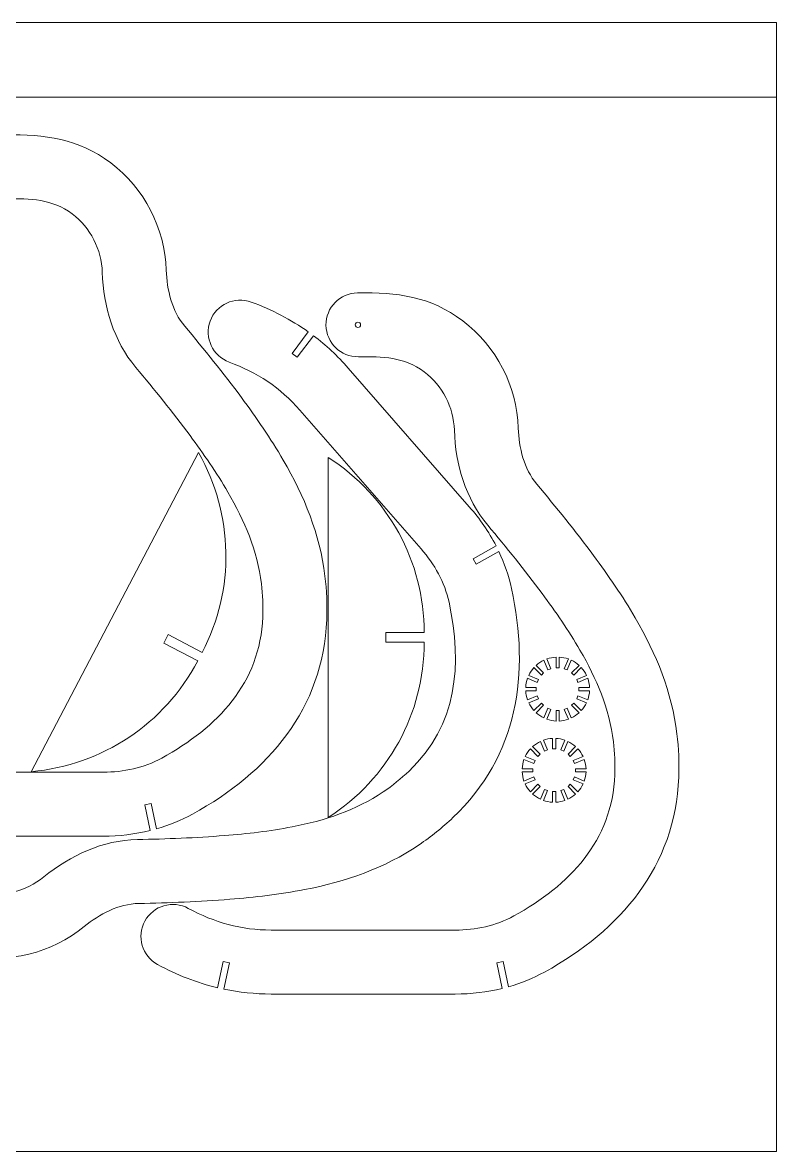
# Model space of a CAD drawing. Header units: millimetres. Extents: x -2039 to 2031, y -1914 to 1914.
# Drawn here: x 617 to 2031, y -1914 to 204 of the extents above; entities that cross this region are included whole.
import ezdxf

# ---------------------------------------------------------------- set-up
doc = ezdxf.new("R2010")
doc.units = ezdxf.units.MM
doc.header["$MEASUREMENT"] = 0
doc.layers.add('Camada 1', color=7, linetype='Continuous')

msp = doc.modelspace()

# ---------------------------------------------------------------- linework, layer by layer
at = {"layer": 'Camada 1', "color": 142, "lineweight": 20}
for points in [[(-1848.1343, 63.9714), (2030.9509, 63.9714), (2030.9509, 204.1258), (-1848.1343, 204.1258), (-1848.1343, 63.9714)], [(-1848.1343, -1914.3924), (2030.9509, -1914.3924), (2030.9509, 63.9714), (-1848.1343, 63.9714), (-1848.1343, -1914.3924)]]:
    msp.add_lwpolyline(points, close=True, dxfattribs=at)
at = {"layer": 'Camada 1', "color": 230, "lineweight": 9}
for points, knots in [([(931.0644, -571.048), (956.3384, -605.158), (980.6624, -640.3986), (1001.9822, -677.1348), (1001.9822, -677.1348), (1033.2186, -730.9584), (1057.286, -786.936), (1064.9248, -849.1396), (1064.9248, -849.1396), (1067.4564, -869.7552), (1068.1508, -890.5666), (1067.3534, -911.3156), (1067.3534, -911.3156), (1062.581, -1035.5138), (982.4866, -1118.5692), (877.8106, -1176.2324), (877.8106, -1176.2324), (844.2456, -1194.7226), (806.2464, -1202.6528), (768.1196, -1202.6528), (768.1196, -1202.6528), (768.1196, -1202.6528), (422.574, -1202.6528), (422.574, -1202.6528), (422.574, -1202.6528), (367.2614, -1202.6528), (315.7272, -1188.4514), (267.2658, -1161.8856), (267.2658, -1161.8856), (238.2876, -1146), (201.6964, -1156.6786), (185.8108, -1185.657), (185.8108, -1185.657), (169.9252, -1214.6352), (180.6038, -1251.2264), (209.5822, -1267.112), (209.5822, -1267.112), (245.6764, -1286.8984), (283.3168, -1301.6274), (322.3322, -1310.9276), (322.3322, -1310.9276), (322.3322, -1310.9276), (332.7502, -1261.4172), (332.7502, -1261.4172), (332.7502, -1261.4172), (332.7502, -1261.4172), (344.493, -1263.8882), (344.493, -1263.8882), (344.493, -1263.8882), (344.493, -1263.8882), (334.0438, -1313.5472), (334.0438, -1313.5472), (334.0438, -1313.5472), (362.8462, -1319.5688), (392.3788, -1322.6528), (422.574, -1322.6528), (422.574, -1322.6528), (422.574, -1322.6528), (768.1196, -1322.6528), (768.1196, -1322.6528), (768.1196, -1322.6528), (797.9746, -1322.6528), (827.6376, -1319.2622), (856.362, -1312.175), (856.362, -1312.175), (856.362, -1312.175), (846.2016, -1263.8882), (846.2016, -1263.8882), (846.2016, -1263.8882), (846.2016, -1263.8882), (857.9444, -1261.4172), (857.9444, -1261.4172), (857.9444, -1261.4172), (857.9444, -1261.4172), (867.9762, -1309.0922), (867.9762, -1309.0922), (867.9762, -1309.0922), (891.3976, -1302.4306), (914.1148, -1293.2366), (935.7114, -1281.3396), (935.7114, -1281.3396), (1078.3314, -1202.774), (1180.8286, -1083.4244), (1187.265, -915.9232), (1187.265, -915.9232), (1188.309, -888.7546), (1187.3448, -861.5054), (1184.03, -834.5134), (1184.03, -834.5134), (1174.3626, -755.7892), (1145.3464, -685.0958), (1105.7704, -616.9018), (1105.7704, -616.9018), (1082.1924, -576.2744), (1055.4338, -537.3324), (1027.4814, -499.6076), (1027.4814, -499.6076), (993.5632, -453.8314), (957.5874, -409.4468), (920.9888, -365.795), (920.9888, -365.795), (896.8722, -337.0308), (887.5418, -297.2814), (886.2928, -260.4916), (886.2928, -260.4916), (883.5986, -181.1338), (845.48, -107.135), (782.1156, -59.2124), (782.1156, -59.2124), (720.896, -12.9116), (659.0984, -5.7526), (584.7592, -6.741), (584.7592, -6.741), (551.7154, -7.1802), (525.1228, -34.4894), (525.5622, -67.5332), (525.5622, -67.5332), (526.0014, -100.577), (553.3106, -127.1696), (586.3544, -126.7302), (586.3544, -126.7302), (631.4096, -126.1314), (672.4452, -126.7232), (709.7302, -154.922), (709.7302, -154.922), (744.2462, -181.0266), (764.895, -221.3554), (766.362, -264.5632), (766.362, -264.5632), (768.543, -328.8056), (787.2314, -393.036), (829.0328, -442.893), (829.0328, -442.893), (864.0846, -484.6998), (898.5798, -527.2066), (931.0644, -571.048)], [0, 0, 0, 0, 0.028571429, 0.028571429, 0.028571429, 0.028571429, 0.057142857, 0.057142857, 0.057142857, 0.057142857, 0.085714286, 0.085714286, 0.085714286, 0.085714286, 0.114285714, 0.114285714, 0.114285714, 0.114285714, 0.142857143, 0.142857143, 0.142857143, 0.142857143, 0.171428571, 0.171428571, 0.171428571, 0.171428571, 0.2, 0.2, 0.2, 0.2, 0.228571429, 0.228571429, 0.228571429, 0.228571429, 0.257142857, 0.257142857, 0.257142857, 0.257142857, 0.285714286, 0.285714286, 0.285714286, 0.285714286, 0.314285714, 0.314285714, 0.314285714, 0.314285714, 0.342857143, 0.342857143, 0.342857143, 0.342857143, 0.371428571, 0.371428571, 0.371428571, 0.371428571, 0.4, 0.4, 0.4, 0.4, 0.428571429, 0.428571429, 0.428571429, 0.428571429, 0.457142857, 0.457142857, 0.457142857, 0.457142857, 0.485714286, 0.485714286, 0.485714286, 0.485714286, 0.514285714, 0.514285714, 0.514285714, 0.514285714, 0.542857143, 0.542857143, 0.542857143, 0.542857143, 0.571428571, 0.571428571, 0.571428571, 0.571428571, 0.6, 0.6, 0.6, 0.6, 0.628571429, 0.628571429, 0.628571429, 0.628571429, 0.657142857, 0.657142857, 0.657142857, 0.657142857, 0.685714286, 0.685714286, 0.685714286, 0.685714286, 0.714285714, 0.714285714, 0.714285714, 0.714285714, 0.742857143, 0.742857143, 0.742857143, 0.742857143, 0.771428571, 0.771428571, 0.771428571, 0.771428571, 0.8, 0.8, 0.8, 0.8, 0.828571429, 0.828571429, 0.828571429, 0.828571429, 0.857142857, 0.857142857, 0.857142857, 0.857142857, 0.885714286, 0.885714286, 0.885714286, 0.885714286, 0.914285714, 0.914285714, 0.914285714, 0.914285714, 0.942857143, 0.942857143, 0.942857143, 0.942857143, 1, 1, 1, 1]), ([(995.9295, -1321.6411), (1038.2463, -1318.2411), (1080.7897, -1313.3818), (1122.4836, -1305.276), (1122.4836, -1305.276), (1183.5708, -1293.3997), (1241.5648, -1274.7069), (1293.442, -1239.5445), (1293.442, -1239.5445), (1310.6352, -1227.8909), (1326.7674, -1214.7247), (1341.8713, -1200.4759), (1341.8713, -1200.4759), (1432.2799, -1115.1866), (1442.1541, -1000.2266), (1416.7334, -883.4537), (1416.7334, -883.4537), (1408.5822, -846.0097), (1389.5604, -812.1719), (1364.4815, -783.4543), (1364.4815, -783.4543), (1364.4815, -783.4543), (1137.1898, -523.1847), (1137.1898, -523.1847), (1137.1898, -523.1847), (1100.8065, -481.5225), (1056.2119, -452.0476), (1004.3254, -433.0202), (1004.3254, -433.0202), (973.299, -421.6426), (957.2734, -387.0574), (968.6512, -356.0309), (968.6512, -356.0309), (980.0288, -325.0045), (1014.6139, -308.9789), (1045.6404, -320.3567), (1045.6404, -320.3567), (1084.2857, -334.5283), (1120.1387, -353.1912), (1152.8072, -376.4606), (1152.8072, -376.4606), (1152.8072, -376.4606), (1122.368, -416.8744), (1122.368, -416.8744), (1122.368, -416.8744), (1122.368, -416.8744), (1131.9533, -424.0938), (1131.9533, -424.0938), (1131.9533, -424.0938), (1131.9533, -424.0938), (1162.4839, -383.5588), (1162.4839, -383.5588), (1162.4839, -383.5588), (1185.965, -401.2923), (1207.7138, -421.5081), (1227.5754, -444.2515), (1227.5754, -444.2515), (1227.5754, -444.2515), (1454.8671, -704.5211), (1454.8671, -704.5211), (1454.8671, -704.5211), (1474.505, -727.0083), (1491.4628, -751.5811), (1505.0188, -777.8785), (1505.0188, -777.8785), (1505.0188, -777.8785), (1461.9653, -801.9875), (1461.9653, -801.9875), (1461.9653, -801.9875), (1461.9653, -801.9875), (1467.8283, -812.4577), (1467.8283, -812.4577), (1467.8283, -812.4577), (1467.8283, -812.4577), (1510.3364, -788.6543), (1510.3364, -788.6543), (1510.3364, -788.6543), (1520.7248, -810.6774), (1528.7426, -833.8359), (1533.9874, -857.9284), (1533.9874, -857.9284), (1568.6227, -1017.0302), (1546.1472, -1172.7378), (1424.2168, -1287.7641), (1424.2168, -1287.7641), (1404.4398, -1306.4213), (1383.2811, -1323.619), (1360.7699, -1338.8769), (1360.7699, -1338.8769), (1295.1148, -1383.3782), (1222.7814, -1408.0232), (1145.3847, -1423.0705), (1145.3847, -1423.0705), (1099.2745, -1432.0349), (1052.3417, -1437.4951), (1005.5404, -1441.2555), (1005.5404, -1441.2555), (948.7506, -1445.8183), (891.6555, -1447.916), (834.7027, -1449.0626), (834.7027, -1449.0626), (797.1738, -1449.818), (761.0967, -1468.9364), (732.5646, -1492.1951), (732.5646, -1492.1951), (671.019, -1542.3655), (590.2086, -1562.3287), (512.4331, -1546.1241), (512.4331, -1546.1241), (437.2899, -1530.4683), (391.2487, -1488.6305), (343.0946, -1431.9871), (343.0946, -1431.9871), (321.69, -1406.8092), (324.7676, -1368.8159), (349.9457, -1347.4115), (349.9457, -1347.4115), (375.1236, -1326.0068), (413.1169, -1329.0845), (434.5213, -1354.2626), (434.5213, -1354.2626), (463.7066, -1388.5926), (491.1445, -1419.1119), (536.9094, -1428.647), (536.9094, -1428.647), (579.2756, -1437.4739), (623.2341, -1426.4995), (656.7437, -1399.1834), (656.7437, -1399.1834), (706.5666, -1358.5691), (767.2386, -1330.3962), (832.2875, -1329.0868), (832.2875, -1329.0868), (886.8332, -1327.9888), (941.54, -1326.0111), (995.9295, -1321.6411)], [0, 0, 0, 0, 0.028571429, 0.028571429, 0.028571429, 0.028571429, 0.057142857, 0.057142857, 0.057142857, 0.057142857, 0.085714286, 0.085714286, 0.085714286, 0.085714286, 0.114285714, 0.114285714, 0.114285714, 0.114285714, 0.142857143, 0.142857143, 0.142857143, 0.142857143, 0.171428571, 0.171428571, 0.171428571, 0.171428571, 0.2, 0.2, 0.2, 0.2, 0.228571429, 0.228571429, 0.228571429, 0.228571429, 0.257142857, 0.257142857, 0.257142857, 0.257142857, 0.285714286, 0.285714286, 0.285714286, 0.285714286, 0.314285714, 0.314285714, 0.314285714, 0.314285714, 0.342857143, 0.342857143, 0.342857143, 0.342857143, 0.371428571, 0.371428571, 0.371428571, 0.371428571, 0.4, 0.4, 0.4, 0.4, 0.428571429, 0.428571429, 0.428571429, 0.428571429, 0.457142857, 0.457142857, 0.457142857, 0.457142857, 0.485714286, 0.485714286, 0.485714286, 0.485714286, 0.514285714, 0.514285714, 0.514285714, 0.514285714, 0.542857143, 0.542857143, 0.542857143, 0.542857143, 0.571428571, 0.571428571, 0.571428571, 0.571428571, 0.6, 0.6, 0.6, 0.6, 0.628571429, 0.628571429, 0.628571429, 0.628571429, 0.657142857, 0.657142857, 0.657142857, 0.657142857, 0.685714286, 0.685714286, 0.685714286, 0.685714286, 0.714285714, 0.714285714, 0.714285714, 0.714285714, 0.742857143, 0.742857143, 0.742857143, 0.742857143, 0.771428571, 0.771428571, 0.771428571, 0.771428571, 0.8, 0.8, 0.8, 0.8, 0.828571429, 0.828571429, 0.828571429, 0.828571429, 0.857142857, 0.857142857, 0.857142857, 0.857142857, 0.885714286, 0.885714286, 0.885714286, 0.885714286, 0.914285714, 0.914285714, 0.914285714, 0.914285714, 0.942857143, 0.942857143, 0.942857143, 0.942857143, 1, 1, 1, 1]), ([(1591.4646, -867.3814), (1616.7386, -901.4914), (1641.0626, -936.732), (1662.3824, -973.4682), (1662.3824, -973.4682), (1693.6188, -1027.2918), (1717.6862, -1083.2694), (1725.325, -1145.473), (1725.325, -1145.473), (1727.8566, -1166.0886), (1728.551, -1186.9), (1727.7536, -1207.649), (1727.7536, -1207.649), (1722.9812, -1331.8472), (1642.8868, -1414.9026), (1538.2108, -1472.5658), (1538.2108, -1472.5658), (1504.6458, -1491.056), (1466.6466, -1498.9862), (1428.5198, -1498.9862), (1428.5198, -1498.9862), (1428.5198, -1498.9862), (1082.9742, -1498.9862), (1082.9742, -1498.9862), (1082.9742, -1498.9862), (1027.6616, -1498.9862), (976.1274, -1484.7848), (927.666, -1458.219), (927.666, -1458.219), (898.6878, -1442.3334), (862.0966, -1453.012), (846.211, -1481.9904), (846.211, -1481.9904), (830.3254, -1510.9686), (841.004, -1547.5598), (869.9824, -1563.4454), (869.9824, -1563.4454), (906.0766, -1583.2318), (943.717, -1597.9608), (982.7324, -1607.261), (982.7324, -1607.261), (982.7324, -1607.261), (993.1504, -1557.7506), (993.1504, -1557.7506), (993.1504, -1557.7506), (993.1504, -1557.7506), (1004.8932, -1560.2216), (1004.8932, -1560.2216), (1004.8932, -1560.2216), (1004.8932, -1560.2216), (994.444, -1609.8806), (994.444, -1609.8806), (994.444, -1609.8806), (1023.2464, -1615.9022), (1052.779, -1618.9862), (1082.9742, -1618.9862), (1082.9742, -1618.9862), (1082.9742, -1618.9862), (1428.5198, -1618.9862), (1428.5198, -1618.9862), (1428.5198, -1618.9862), (1458.3748, -1618.9862), (1488.0378, -1615.5956), (1516.7622, -1608.5084), (1516.7622, -1608.5084), (1516.7622, -1608.5084), (1506.6018, -1560.2216), (1506.6018, -1560.2216), (1506.6018, -1560.2216), (1506.6018, -1560.2216), (1518.3446, -1557.7506), (1518.3446, -1557.7506), (1518.3446, -1557.7506), (1518.3446, -1557.7506), (1528.3764, -1605.4256), (1528.3764, -1605.4256), (1528.3764, -1605.4256), (1551.7978, -1598.764), (1574.515, -1589.57), (1596.1116, -1577.673), (1596.1116, -1577.673), (1738.7316, -1499.1074), (1841.2288, -1379.7578), (1847.6652, -1212.2566), (1847.6652, -1212.2566), (1848.7092, -1185.088), (1847.745, -1157.8388), (1844.4302, -1130.8468), (1844.4302, -1130.8468), (1834.7628, -1052.1226), (1805.7466, -981.4292), (1766.1706, -913.2352), (1766.1706, -913.2352), (1742.5926, -872.6078), (1715.834, -833.6658), (1687.8816, -795.941), (1687.8816, -795.941), (1653.9634, -750.1648), (1617.9876, -705.7802), (1581.389, -662.1284), (1581.389, -662.1284), (1557.2724, -633.3642), (1547.942, -593.6148), (1546.693, -556.825), (1546.693, -556.825), (1543.9988, -477.4672), (1505.8802, -403.4684), (1442.5158, -355.5458), (1442.5158, -355.5458), (1381.2962, -309.245), (1319.4986, -302.086), (1245.1594, -303.0744), (1245.1594, -303.0744), (1212.1156, -303.5136), (1185.523, -330.8228), (1185.9624, -363.8666), (1185.9624, -363.8666), (1186.4016, -396.9104), (1213.7108, -423.503), (1246.7546, -423.0636), (1246.7546, -423.0636), (1291.8098, -422.4648), (1332.8454, -423.0566), (1370.1304, -451.2554), (1370.1304, -451.2554), (1404.6464, -477.36), (1425.2952, -517.6888), (1426.7622, -560.8966), (1426.7622, -560.8966), (1428.9432, -625.139), (1447.6316, -689.3694), (1489.433, -739.2264), (1489.433, -739.2264), (1524.4848, -781.0332), (1558.98, -823.54), (1591.4646, -867.3814)], [0, 0, 0, 0, 0.028571429, 0.028571429, 0.028571429, 0.028571429, 0.057142857, 0.057142857, 0.057142857, 0.057142857, 0.085714286, 0.085714286, 0.085714286, 0.085714286, 0.114285714, 0.114285714, 0.114285714, 0.114285714, 0.142857143, 0.142857143, 0.142857143, 0.142857143, 0.171428571, 0.171428571, 0.171428571, 0.171428571, 0.2, 0.2, 0.2, 0.2, 0.228571429, 0.228571429, 0.228571429, 0.228571429, 0.257142857, 0.257142857, 0.257142857, 0.257142857, 0.285714286, 0.285714286, 0.285714286, 0.285714286, 0.314285714, 0.314285714, 0.314285714, 0.314285714, 0.342857143, 0.342857143, 0.342857143, 0.342857143, 0.371428571, 0.371428571, 0.371428571, 0.371428571, 0.4, 0.4, 0.4, 0.4, 0.428571429, 0.428571429, 0.428571429, 0.428571429, 0.457142857, 0.457142857, 0.457142857, 0.457142857, 0.485714286, 0.485714286, 0.485714286, 0.485714286, 0.514285714, 0.514285714, 0.514285714, 0.514285714, 0.542857143, 0.542857143, 0.542857143, 0.542857143, 0.571428571, 0.571428571, 0.571428571, 0.571428571, 0.6, 0.6, 0.6, 0.6, 0.628571429, 0.628571429, 0.628571429, 0.628571429, 0.657142857, 0.657142857, 0.657142857, 0.657142857, 0.685714286, 0.685714286, 0.685714286, 0.685714286, 0.714285714, 0.714285714, 0.714285714, 0.714285714, 0.742857143, 0.742857143, 0.742857143, 0.742857143, 0.771428571, 0.771428571, 0.771428571, 0.771428571, 0.8, 0.8, 0.8, 0.8, 0.828571429, 0.828571429, 0.828571429, 0.828571429, 0.857142857, 0.857142857, 0.857142857, 0.857142857, 0.885714286, 0.885714286, 0.885714286, 0.885714286, 0.914285714, 0.914285714, 0.914285714, 0.914285714, 0.942857143, 0.942857143, 0.942857143, 0.942857143, 1, 1, 1, 1]), ([(1245.957, -358.069), (1248.7186, -358.069), (1250.957, -360.3076), (1250.957, -363.069), (1250.957, -363.069), (1250.957, -365.8304), (1248.7184, -368.069), (1245.957, -368.069), (1245.957, -368.069), (1243.1956, -368.069), (1240.957, -365.8304), (1240.957, -363.069), (1240.957, -363.069), (1240.957, -360.3076), (1243.1956, -358.069), (1245.957, -358.069)], [0, 0, 0, 0, 0.2, 0.2, 0.2, 0.2, 0.4, 0.4, 0.4, 0.4, 0.6, 0.6, 0.6, 0.6, 1, 1, 1, 1]), ([(946.8862, -602.8975), (946.8862, -602.8975), (633.1792, -1201.6995), (633.1792, -1201.6995), (633.1792, -1201.6995), (766.5644, -1189.0439), (883.1233, -1112.4856), (945.3005, -993.8022), (945.3005, -993.8022), (945.3005, -993.8022), (881.7577, -960.5127), (881.7577, -960.5127), (881.7577, -960.5127), (881.7577, -960.5127), (890.1106, -944.5682), (890.1106, -944.5682), (890.1106, -944.5682), (890.1106, -944.5682), (953.6535, -977.8577), (953.6535, -977.8577), (953.6535, -977.8577), (1015.8307, -859.1742), (1012.4164, -719.7631), (946.8862, -602.8975)], [0, 0, 0, 0, 0.142857143, 0.142857143, 0.142857143, 0.142857143, 0.285714286, 0.285714286, 0.285714286, 0.285714286, 0.428571429, 0.428571429, 0.428571429, 0.428571429, 0.571428571, 0.571428571, 0.571428571, 0.571428571, 0.714285714, 0.714285714, 0.714285714, 0.714285714, 1, 1, 1, 1]), ([(1190.2677, -611.8121), (1190.2677, -611.8121), (1190.2677, -1287.8121), (1190.2677, -1287.8121), (1190.2677, -1287.8121), (1302.5475, -1214.7025), (1370.2677, -1092.7963), (1370.2677, -958.8121), (1370.2677, -958.8121), (1370.2677, -958.8121), (1298.5329, -958.8121), (1298.5329, -958.8121), (1298.5329, -958.8121), (1298.5329, -958.8121), (1298.5329, -940.8121), (1298.5329, -940.8121), (1298.5329, -940.8121), (1298.5329, -940.8121), (1370.2677, -940.8121), (1370.2677, -940.8121), (1370.2677, -940.8121), (1370.2677, -806.8279), (1302.5475, -684.9217), (1190.2677, -611.8121)], [0, 0, 0, 0, 0.142857143, 0.142857143, 0.142857143, 0.142857143, 0.285714286, 0.285714286, 0.285714286, 0.285714286, 0.428571429, 0.428571429, 0.428571429, 0.428571429, 0.571428571, 0.571428571, 0.571428571, 0.571428571, 0.714285714, 0.714285714, 0.714285714, 0.714285714, 1, 1, 1, 1]), ([(1617.4822, -1086.6924), (1617.4822, -1086.6924), (1623.4822, -1086.6924), (1623.4822, -1086.6924), (1623.4822, -1086.6924), (1623.4822, -1086.6924), (1623.4822, -1106.6174), (1623.4822, -1106.6174), (1623.4822, -1106.6174), (1629.3386, -1106.3242), (1635.1202, -1105.1742), (1640.643, -1103.204), (1640.643, -1103.204), (1640.643, -1103.204), (1633.018, -1084.7956), (1633.018, -1084.7956), (1633.018, -1084.7956), (1633.018, -1084.7956), (1638.5612, -1082.4996), (1638.5612, -1082.4996), (1638.5612, -1082.4996), (1638.5612, -1082.4996), (1646.1862, -1100.9078), (1646.1862, -1100.9078), (1646.1862, -1100.9078), (1651.4846, -1098.3958), (1656.386, -1095.1208), (1660.7344, -1091.187), (1660.7344, -1091.187), (1660.7344, -1091.187), (1646.6452, -1077.098), (1646.6452, -1077.098), (1646.6452, -1077.098), (1646.6452, -1077.098), (1650.8878, -1072.8556), (1650.8878, -1072.8556), (1650.8878, -1072.8556), (1650.8878, -1072.8556), (1664.977, -1086.9444), (1664.977, -1086.9444), (1664.977, -1086.9444), (1668.9106, -1082.5962), (1672.1858, -1077.6946), (1674.6976, -1072.3966), (1674.6976, -1072.3966), (1674.6976, -1072.3966), (1656.2894, -1064.7716), (1656.2894, -1064.7716), (1656.2894, -1064.7716), (1656.2894, -1064.7716), (1658.5856, -1059.2284), (1658.5856, -1059.2284), (1658.5856, -1059.2284), (1658.5856, -1059.2284), (1676.9938, -1066.8532), (1676.9938, -1066.8532), (1676.9938, -1066.8532), (1678.964, -1061.3306), (1680.114, -1055.5488), (1680.4072, -1049.6926), (1680.4072, -1049.6926), (1680.4072, -1049.6926), (1660.4822, -1049.6926), (1660.4822, -1049.6926), (1660.4822, -1049.6926), (1660.4822, -1049.6926), (1660.4822, -1043.6926), (1660.4822, -1043.6926), (1660.4822, -1043.6926), (1660.4822, -1043.6926), (1680.4072, -1043.6926), (1680.4072, -1043.6926), (1680.4072, -1043.6926), (1680.114, -1037.8364), (1678.964, -1032.0546), (1676.9938, -1026.532), (1676.9938, -1026.532), (1676.9938, -1026.532), (1658.5856, -1034.157), (1658.5856, -1034.157), (1658.5856, -1034.157), (1658.5856, -1034.157), (1656.2894, -1028.6136), (1656.2894, -1028.6136), (1656.2894, -1028.6136), (1656.2894, -1028.6136), (1674.6976, -1020.9886), (1674.6976, -1020.9886), (1674.6976, -1020.9886), (1672.1858, -1015.6904), (1668.9106, -1010.789), (1664.977, -1006.4406), (1664.977, -1006.4406), (1664.977, -1006.4406), (1650.8878, -1020.5296), (1650.8878, -1020.5296), (1650.8878, -1020.5296), (1650.8878, -1020.5296), (1646.6452, -1016.287), (1646.6452, -1016.287), (1646.6452, -1016.287), (1646.6452, -1016.287), (1660.7344, -1002.198), (1660.7344, -1002.198), (1660.7344, -1002.198), (1656.386, -998.2642), (1651.4846, -994.9892), (1646.1862, -992.4772), (1646.1862, -992.4772), (1646.1862, -992.4772), (1638.5612, -1010.8854), (1638.5612, -1010.8854), (1638.5612, -1010.8854), (1638.5612, -1010.8854), (1633.018, -1008.5894), (1633.018, -1008.5894), (1633.018, -1008.5894), (1633.018, -1008.5894), (1640.643, -990.1812), (1640.643, -990.1812), (1640.643, -990.1812), (1635.1202, -988.2108), (1629.3386, -987.0608), (1623.4822, -986.7676), (1623.4822, -986.7676), (1623.4822, -986.7676), (1623.4822, -1006.6926), (1623.4822, -1006.6926), (1623.4822, -1006.6926), (1623.4822, -1006.6926), (1617.4822, -1006.6926), (1617.4822, -1006.6926), (1617.4822, -1006.6926), (1617.4822, -1006.6926), (1617.4822, -986.7676), (1617.4822, -986.7676), (1617.4822, -986.7676), (1611.626, -987.0608), (1605.8444, -988.2108), (1600.3216, -990.1812), (1600.3216, -990.1812), (1600.3216, -990.1812), (1607.9466, -1008.5894), (1607.9466, -1008.5894), (1607.9466, -1008.5894), (1607.9466, -1008.5894), (1602.4034, -1010.8854), (1602.4034, -1010.8854), (1602.4034, -1010.8854), (1602.4034, -1010.8854), (1594.7784, -992.4772), (1594.7784, -992.4772), (1594.7784, -992.4772), (1589.48, -994.9892), (1584.5786, -998.2642), (1580.2302, -1002.198), (1580.2302, -1002.198), (1580.2302, -1002.198), (1594.3194, -1016.287), (1594.3194, -1016.287), (1594.3194, -1016.287), (1594.3194, -1016.287), (1590.0766, -1020.5296), (1590.0766, -1020.5296), (1590.0766, -1020.5296), (1590.0766, -1020.5296), (1575.9876, -1006.4406), (1575.9876, -1006.4406), (1575.9876, -1006.4406), (1572.054, -1010.789), (1568.7788, -1015.6904), (1566.267, -1020.9886), (1566.267, -1020.9886), (1566.267, -1020.9886), (1584.6752, -1028.6136), (1584.6752, -1028.6136), (1584.6752, -1028.6136), (1584.6752, -1028.6136), (1582.379, -1034.157), (1582.379, -1034.157), (1582.379, -1034.157), (1582.379, -1034.157), (1563.9708, -1026.532), (1563.9708, -1026.532), (1563.9708, -1026.532), (1562.0006, -1032.0546), (1560.8506, -1037.8364), (1560.5574, -1043.6926), (1560.5574, -1043.6926), (1560.5574, -1043.6926), (1580.4822, -1043.6926), (1580.4822, -1043.6926), (1580.4822, -1043.6926), (1580.4822, -1043.6926), (1580.4822, -1049.6926), (1580.4822, -1049.6926), (1580.4822, -1049.6926), (1580.4822, -1049.6926), (1560.5574, -1049.6926), (1560.5574, -1049.6926), (1560.5574, -1049.6926), (1560.8506, -1055.5488), (1562.0006, -1061.3306), (1563.9708, -1066.8532), (1563.9708, -1066.8532), (1563.9708, -1066.8532), (1582.379, -1059.2284), (1582.379, -1059.2284), (1582.379, -1059.2284), (1582.379, -1059.2284), (1584.6752, -1064.7716), (1584.6752, -1064.7716), (1584.6752, -1064.7716), (1584.6752, -1064.7716), (1566.267, -1072.3966), (1566.267, -1072.3966), (1566.267, -1072.3966), (1568.7788, -1077.6946), (1572.054, -1082.5962), (1575.9876, -1086.9444), (1575.9876, -1086.9444), (1575.9876, -1086.9444), (1590.0766, -1072.8556), (1590.0766, -1072.8556), (1590.0766, -1072.8556), (1590.0766, -1072.8556), (1594.3194, -1077.098), (1594.3194, -1077.098), (1594.3194, -1077.098), (1594.3194, -1077.098), (1580.2302, -1091.187), (1580.2302, -1091.187), (1580.2302, -1091.187), (1584.5786, -1095.1208), (1589.48, -1098.3958), (1594.7784, -1100.9078), (1594.7784, -1100.9078), (1594.7784, -1100.9078), (1602.4034, -1082.4996), (1602.4034, -1082.4996), (1602.4034, -1082.4996), (1602.4034, -1082.4996), (1607.9466, -1084.7956), (1607.9466, -1084.7956), (1607.9466, -1084.7956), (1607.9466, -1084.7956), (1600.3216, -1103.204), (1600.3216, -1103.204), (1600.3216, -1103.204), (1605.8444, -1105.1742), (1611.626, -1106.3242), (1617.4822, -1106.6174), (1617.4822, -1106.6174), (1617.4822, -1106.6174), (1617.4822, -1086.6924), (1617.4822, -1086.6924)], [0, 0, 0, 0, 0.015384615, 0.015384615, 0.015384615, 0.015384615, 0.030769231, 0.030769231, 0.030769231, 0.030769231, 0.046153846, 0.046153846, 0.046153846, 0.046153846, 0.061538462, 0.061538462, 0.061538462, 0.061538462, 0.076923077, 0.076923077, 0.076923077, 0.076923077, 0.092307692, 0.092307692, 0.092307692, 0.092307692, 0.107692308, 0.107692308, 0.107692308, 0.107692308, 0.123076923, 0.123076923, 0.123076923, 0.123076923, 0.138461538, 0.138461538, 0.138461538, 0.138461538, 0.153846154, 0.153846154, 0.153846154, 0.153846154, 0.169230769, 0.169230769, 0.169230769, 0.169230769, 0.184615385, 0.184615385, 0.184615385, 0.184615385, 0.2, 0.2, 0.2, 0.2, 0.215384615, 0.215384615, 0.215384615, 0.215384615, 0.230769231, 0.230769231, 0.230769231, 0.230769231, 0.246153846, 0.246153846, 0.246153846, 0.246153846, 0.261538462, 0.261538462, 0.261538462, 0.261538462, 0.276923077, 0.276923077, 0.276923077, 0.276923077, 0.292307692, 0.292307692, 0.292307692, 0.292307692, 0.307692308, 0.307692308, 0.307692308, 0.307692308, 0.323076923, 0.323076923, 0.323076923, 0.323076923, 0.338461538, 0.338461538, 0.338461538, 0.338461538, 0.353846154, 0.353846154, 0.353846154, 0.353846154, 0.369230769, 0.369230769, 0.369230769, 0.369230769, 0.384615385, 0.384615385, 0.384615385, 0.384615385, 0.4, 0.4, 0.4, 0.4, 0.415384615, 0.415384615, 0.415384615, 0.415384615, 0.430769231, 0.430769231, 0.430769231, 0.430769231, 0.446153846, 0.446153846, 0.446153846, 0.446153846, 0.461538462, 0.461538462, 0.461538462, 0.461538462, 0.476923077, 0.476923077, 0.476923077, 0.476923077, 0.492307692, 0.492307692, 0.492307692, 0.492307692, 0.507692308, 0.507692308, 0.507692308, 0.507692308, 0.523076923, 0.523076923, 0.523076923, 0.523076923, 0.538461538, 0.538461538, 0.538461538, 0.538461538, 0.553846154, 0.553846154, 0.553846154, 0.553846154, 0.569230769, 0.569230769, 0.569230769, 0.569230769, 0.584615385, 0.584615385, 0.584615385, 0.584615385, 0.6, 0.6, 0.6, 0.6, 0.615384615, 0.615384615, 0.615384615, 0.615384615, 0.630769231, 0.630769231, 0.630769231, 0.630769231, 0.646153846, 0.646153846, 0.646153846, 0.646153846, 0.661538462, 0.661538462, 0.661538462, 0.661538462, 0.676923077, 0.676923077, 0.676923077, 0.676923077, 0.692307692, 0.692307692, 0.692307692, 0.692307692, 0.707692308, 0.707692308, 0.707692308, 0.707692308, 0.723076923, 0.723076923, 0.723076923, 0.723076923, 0.738461538, 0.738461538, 0.738461538, 0.738461538, 0.753846154, 0.753846154, 0.753846154, 0.753846154, 0.769230769, 0.769230769, 0.769230769, 0.769230769, 0.784615385, 0.784615385, 0.784615385, 0.784615385, 0.8, 0.8, 0.8, 0.8, 0.815384615, 0.815384615, 0.815384615, 0.815384615, 0.830769231, 0.830769231, 0.830769231, 0.830769231, 0.846153846, 0.846153846, 0.846153846, 0.846153846, 0.861538462, 0.861538462, 0.861538462, 0.861538462, 0.876923077, 0.876923077, 0.876923077, 0.876923077, 0.892307692, 0.892307692, 0.892307692, 0.892307692, 0.907692308, 0.907692308, 0.907692308, 0.907692308, 0.923076923, 0.923076923, 0.923076923, 0.923076923, 0.938461538, 0.938461538, 0.938461538, 0.938461538, 0.953846154, 0.953846154, 0.953846154, 0.953846154, 0.969230769, 0.969230769, 0.969230769, 0.969230769, 1, 1, 1, 1]), ([(1610.921, -1239.1306), (1610.921, -1239.1306), (1616.921, -1239.1306), (1616.921, -1239.1306), (1616.921, -1239.1306), (1616.921, -1239.1306), (1616.921, -1259.0556), (1616.921, -1259.0556), (1616.921, -1259.0556), (1622.7774, -1258.7624), (1628.559, -1257.6124), (1634.0818, -1255.6422), (1634.0818, -1255.6422), (1634.0818, -1255.6422), (1626.4568, -1237.2338), (1626.4568, -1237.2338), (1626.4568, -1237.2338), (1626.4568, -1237.2338), (1632, -1234.9378), (1632, -1234.9378), (1632, -1234.9378), (1632, -1234.9378), (1639.625, -1253.346), (1639.625, -1253.346), (1639.625, -1253.346), (1644.9234, -1250.834), (1649.8248, -1247.559), (1654.1732, -1243.6252), (1654.1732, -1243.6252), (1654.1732, -1243.6252), (1640.084, -1229.5362), (1640.084, -1229.5362), (1640.084, -1229.5362), (1640.084, -1229.5362), (1644.3266, -1225.2938), (1644.3266, -1225.2938), (1644.3266, -1225.2938), (1644.3266, -1225.2938), (1658.4158, -1239.3826), (1658.4158, -1239.3826), (1658.4158, -1239.3826), (1662.3494, -1235.0344), (1665.6246, -1230.1328), (1668.1364, -1224.8348), (1668.1364, -1224.8348), (1668.1364, -1224.8348), (1649.7282, -1217.2098), (1649.7282, -1217.2098), (1649.7282, -1217.2098), (1649.7282, -1217.2098), (1652.0244, -1211.6666), (1652.0244, -1211.6666), (1652.0244, -1211.6666), (1652.0244, -1211.6666), (1670.4326, -1219.2914), (1670.4326, -1219.2914), (1670.4326, -1219.2914), (1672.4028, -1213.7688), (1673.5528, -1207.987), (1673.846, -1202.1308), (1673.846, -1202.1308), (1673.846, -1202.1308), (1653.921, -1202.1308), (1653.921, -1202.1308), (1653.921, -1202.1308), (1653.921, -1202.1308), (1653.921, -1196.1308), (1653.921, -1196.1308), (1653.921, -1196.1308), (1653.921, -1196.1308), (1673.846, -1196.1308), (1673.846, -1196.1308), (1673.846, -1196.1308), (1673.5528, -1190.2746), (1672.4028, -1184.4928), (1670.4326, -1178.9702), (1670.4326, -1178.9702), (1670.4326, -1178.9702), (1652.0244, -1186.5952), (1652.0244, -1186.5952), (1652.0244, -1186.5952), (1652.0244, -1186.5952), (1649.7282, -1181.0518), (1649.7282, -1181.0518), (1649.7282, -1181.0518), (1649.7282, -1181.0518), (1668.1364, -1173.4268), (1668.1364, -1173.4268), (1668.1364, -1173.4268), (1665.6246, -1168.1286), (1662.3494, -1163.2272), (1658.4158, -1158.8788), (1658.4158, -1158.8788), (1658.4158, -1158.8788), (1644.3266, -1172.9678), (1644.3266, -1172.9678), (1644.3266, -1172.9678), (1644.3266, -1172.9678), (1640.084, -1168.7252), (1640.084, -1168.7252), (1640.084, -1168.7252), (1640.084, -1168.7252), (1654.1732, -1154.6362), (1654.1732, -1154.6362), (1654.1732, -1154.6362), (1649.8248, -1150.7024), (1644.9234, -1147.4274), (1639.625, -1144.9154), (1639.625, -1144.9154), (1639.625, -1144.9154), (1632, -1163.3236), (1632, -1163.3236), (1632, -1163.3236), (1632, -1163.3236), (1626.4568, -1161.0276), (1626.4568, -1161.0276), (1626.4568, -1161.0276), (1626.4568, -1161.0276), (1634.0818, -1142.6194), (1634.0818, -1142.6194), (1634.0818, -1142.6194), (1628.559, -1140.649), (1622.7774, -1139.499), (1616.921, -1139.2058), (1616.921, -1139.2058), (1616.921, -1139.2058), (1616.921, -1159.1308), (1616.921, -1159.1308), (1616.921, -1159.1308), (1616.921, -1159.1308), (1610.921, -1159.1308), (1610.921, -1159.1308), (1610.921, -1159.1308), (1610.921, -1159.1308), (1610.921, -1139.2058), (1610.921, -1139.2058), (1610.921, -1139.2058), (1605.0648, -1139.499), (1599.2832, -1140.649), (1593.7604, -1142.6194), (1593.7604, -1142.6194), (1593.7604, -1142.6194), (1601.3854, -1161.0276), (1601.3854, -1161.0276), (1601.3854, -1161.0276), (1601.3854, -1161.0276), (1595.8422, -1163.3236), (1595.8422, -1163.3236), (1595.8422, -1163.3236), (1595.8422, -1163.3236), (1588.2172, -1144.9154), (1588.2172, -1144.9154), (1588.2172, -1144.9154), (1582.9188, -1147.4274), (1578.0174, -1150.7024), (1573.669, -1154.6362), (1573.669, -1154.6362), (1573.669, -1154.6362), (1587.7582, -1168.7252), (1587.7582, -1168.7252), (1587.7582, -1168.7252), (1587.7582, -1168.7252), (1583.5154, -1172.9678), (1583.5154, -1172.9678), (1583.5154, -1172.9678), (1583.5154, -1172.9678), (1569.4264, -1158.8788), (1569.4264, -1158.8788), (1569.4264, -1158.8788), (1565.4928, -1163.2272), (1562.2176, -1168.1286), (1559.7058, -1173.4268), (1559.7058, -1173.4268), (1559.7058, -1173.4268), (1578.114, -1181.0518), (1578.114, -1181.0518), (1578.114, -1181.0518), (1578.114, -1181.0518), (1575.8178, -1186.5952), (1575.8178, -1186.5952), (1575.8178, -1186.5952), (1575.8178, -1186.5952), (1557.4096, -1178.9702), (1557.4096, -1178.9702), (1557.4096, -1178.9702), (1555.4394, -1184.4928), (1554.2894, -1190.2746), (1553.9962, -1196.1308), (1553.9962, -1196.1308), (1553.9962, -1196.1308), (1573.921, -1196.1308), (1573.921, -1196.1308), (1573.921, -1196.1308), (1573.921, -1196.1308), (1573.921, -1202.1308), (1573.921, -1202.1308), (1573.921, -1202.1308), (1573.921, -1202.1308), (1553.9962, -1202.1308), (1553.9962, -1202.1308), (1553.9962, -1202.1308), (1554.2894, -1207.987), (1555.4394, -1213.7688), (1557.4096, -1219.2914), (1557.4096, -1219.2914), (1557.4096, -1219.2914), (1575.8178, -1211.6666), (1575.8178, -1211.6666), (1575.8178, -1211.6666), (1575.8178, -1211.6666), (1578.114, -1217.2098), (1578.114, -1217.2098), (1578.114, -1217.2098), (1578.114, -1217.2098), (1559.7058, -1224.8348), (1559.7058, -1224.8348), (1559.7058, -1224.8348), (1562.2176, -1230.1328), (1565.4928, -1235.0344), (1569.4264, -1239.3826), (1569.4264, -1239.3826), (1569.4264, -1239.3826), (1583.5154, -1225.2938), (1583.5154, -1225.2938), (1583.5154, -1225.2938), (1583.5154, -1225.2938), (1587.7582, -1229.5362), (1587.7582, -1229.5362), (1587.7582, -1229.5362), (1587.7582, -1229.5362), (1573.669, -1243.6252), (1573.669, -1243.6252), (1573.669, -1243.6252), (1578.0174, -1247.559), (1582.9188, -1250.834), (1588.2172, -1253.346), (1588.2172, -1253.346), (1588.2172, -1253.346), (1595.8422, -1234.9378), (1595.8422, -1234.9378), (1595.8422, -1234.9378), (1595.8422, -1234.9378), (1601.3854, -1237.2338), (1601.3854, -1237.2338), (1601.3854, -1237.2338), (1601.3854, -1237.2338), (1593.7604, -1255.6422), (1593.7604, -1255.6422), (1593.7604, -1255.6422), (1599.2832, -1257.6124), (1605.0648, -1258.7624), (1610.921, -1259.0556), (1610.921, -1259.0556), (1610.921, -1259.0556), (1610.921, -1239.1306), (1610.921, -1239.1306)], [0, 0, 0, 0, 0.015384615, 0.015384615, 0.015384615, 0.015384615, 0.030769231, 0.030769231, 0.030769231, 0.030769231, 0.046153846, 0.046153846, 0.046153846, 0.046153846, 0.061538462, 0.061538462, 0.061538462, 0.061538462, 0.076923077, 0.076923077, 0.076923077, 0.076923077, 0.092307692, 0.092307692, 0.092307692, 0.092307692, 0.107692308, 0.107692308, 0.107692308, 0.107692308, 0.123076923, 0.123076923, 0.123076923, 0.123076923, 0.138461538, 0.138461538, 0.138461538, 0.138461538, 0.153846154, 0.153846154, 0.153846154, 0.153846154, 0.169230769, 0.169230769, 0.169230769, 0.169230769, 0.184615385, 0.184615385, 0.184615385, 0.184615385, 0.2, 0.2, 0.2, 0.2, 0.215384615, 0.215384615, 0.215384615, 0.215384615, 0.230769231, 0.230769231, 0.230769231, 0.230769231, 0.246153846, 0.246153846, 0.246153846, 0.246153846, 0.261538462, 0.261538462, 0.261538462, 0.261538462, 0.276923077, 0.276923077, 0.276923077, 0.276923077, 0.292307692, 0.292307692, 0.292307692, 0.292307692, 0.307692308, 0.307692308, 0.307692308, 0.307692308, 0.323076923, 0.323076923, 0.323076923, 0.323076923, 0.338461538, 0.338461538, 0.338461538, 0.338461538, 0.353846154, 0.353846154, 0.353846154, 0.353846154, 0.369230769, 0.369230769, 0.369230769, 0.369230769, 0.384615385, 0.384615385, 0.384615385, 0.384615385, 0.4, 0.4, 0.4, 0.4, 0.415384615, 0.415384615, 0.415384615, 0.415384615, 0.430769231, 0.430769231, 0.430769231, 0.430769231, 0.446153846, 0.446153846, 0.446153846, 0.446153846, 0.461538462, 0.461538462, 0.461538462, 0.461538462, 0.476923077, 0.476923077, 0.476923077, 0.476923077, 0.492307692, 0.492307692, 0.492307692, 0.492307692, 0.507692308, 0.507692308, 0.507692308, 0.507692308, 0.523076923, 0.523076923, 0.523076923, 0.523076923, 0.538461538, 0.538461538, 0.538461538, 0.538461538, 0.553846154, 0.553846154, 0.553846154, 0.553846154, 0.569230769, 0.569230769, 0.569230769, 0.569230769, 0.584615385, 0.584615385, 0.584615385, 0.584615385, 0.6, 0.6, 0.6, 0.6, 0.615384615, 0.615384615, 0.615384615, 0.615384615, 0.630769231, 0.630769231, 0.630769231, 0.630769231, 0.646153846, 0.646153846, 0.646153846, 0.646153846, 0.661538462, 0.661538462, 0.661538462, 0.661538462, 0.676923077, 0.676923077, 0.676923077, 0.676923077, 0.692307692, 0.692307692, 0.692307692, 0.692307692, 0.707692308, 0.707692308, 0.707692308, 0.707692308, 0.723076923, 0.723076923, 0.723076923, 0.723076923, 0.738461538, 0.738461538, 0.738461538, 0.738461538, 0.753846154, 0.753846154, 0.753846154, 0.753846154, 0.769230769, 0.769230769, 0.769230769, 0.769230769, 0.784615385, 0.784615385, 0.784615385, 0.784615385, 0.8, 0.8, 0.8, 0.8, 0.815384615, 0.815384615, 0.815384615, 0.815384615, 0.830769231, 0.830769231, 0.830769231, 0.830769231, 0.846153846, 0.846153846, 0.846153846, 0.846153846, 0.861538462, 0.861538462, 0.861538462, 0.861538462, 0.876923077, 0.876923077, 0.876923077, 0.876923077, 0.892307692, 0.892307692, 0.892307692, 0.892307692, 0.907692308, 0.907692308, 0.907692308, 0.907692308, 0.923076923, 0.923076923, 0.923076923, 0.923076923, 0.938461538, 0.938461538, 0.938461538, 0.938461538, 0.953846154, 0.953846154, 0.953846154, 0.953846154, 0.969230769, 0.969230769, 0.969230769, 0.969230769, 1, 1, 1, 1])]:
    msp.add_open_spline(points, degree=3, knots=knots, dxfattribs=at)

doc.saveas('drawing.dxf')
